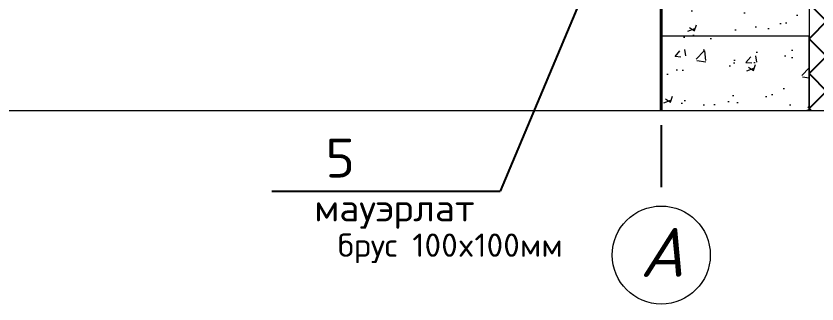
# Model space of a CAD drawing. Extents: x -12289450 to -10763036, y -7834513 to -6150123.
# Drawn here: x -10906897 to -10904839, y -7678309 to -7677568 of the extents above; entities that cross this region are included whole.
import ezdxf

# ---------------------------------------------------------------- set-up
doc = ezdxf.new("R2010")
doc.units = 0
doc.header["$LTSCALE"] = 25
doc.linetypes.add('CENTER', pattern=[50.8, 31.75, -6.35, 6.35, -6.35])
for name, color, linetype in [('004-ВСПЛИНИИ', 15, 'Continuous'), ('008-ШТРИХОВКА', 252, 'Continuous'), ('014-ОСИ', 251, 'CENTER'), ('Annotation - Text', 7, 'Continuous'), ('Примечания', 7, 'Continuous')]:
    doc.layers.add(name, color=color, linetype=linetype)
for name, color, linetype, lineweight in [('Стена', 7, 'Continuous', 5), ('СТЕНЫ', 5, 'Continuous', 40), ('штриховка', 252, 'Continuous', 9)]:
    doc.layers.add(name, color=color, linetype=linetype, lineweight=lineweight)
doc.styles.add('gismo', font='isocpeui.ttf')
doc.styles.add('ROMANT', font='romant.shx', dxfattribs={"height": 2})
doc.styles.get("Standard").update_dxf_attribs({"font": 'arial.ttf'})

msp = doc.modelspace()

# ---------------------------------------------------------------- hatches: boundary and pattern name
at = {"layer": '008-ШТРИХОВКА', "ltscale": 4}
h = msp.add_hatch(dxfattribs=at)
h.set_pattern_fill('ANSI37', color=256, scale=20, style=0)
h.set_pattern_definition([(45, (-10904859.19, -7680589.875), (-44.9013, 44.9013), []), (135, (-10904859.19, -7680589.875), (-44.9013, -44.9013), [])])
h.paths.add_polyline_path([(-10904859.1, -7677811.4), (-10904809.2, -7677811.4), (-10904809.2, -7676846), (-10904859.2, -7676817.1), (-10904859.2, -7677049.9)])
at = {"layer": 'штриховка'}
h = msp.add_hatch(dxfattribs=at)
h.set_pattern_fill('AR-CONC', color=256, style=0)
h.set_pattern_definition([(50, (14502.7, 2853.85), (182.184669, -15.9390855), [19.05, -209.55]), (355, (14502.7, 2853.85), (-35.2434214, 191.0568452), [15.24, -167.6405842]), (100.4514447, (14517.88, 2852.52), (146.941247, 175.117752), [16.1900088, -178.0902446]), (46.1842, (14502.7, 2904.65), (271.079041, -42.042328), [28.575, -314.325]), (96.6355576, (14525.28, 2901.15), (237.404134, 247.4261246), [24.285023, -267.135608]), (351.1841512, (14502.7, 2904.65), (237.404134, 247.4261246), [22.859967, -251.459732]), (21, (14528.1, 2891.95), (151.6143913, -102.2651982), [19.05, -209.55]), (326, (14528.1, 2891.95), (61.8020283, 184.187966), [15.24, -167.64]), (71.451445, (14540.73, 2883.43), (213.4164193, 81.922769), [16.1900088, -178.0899376]), (37.5, (14502.695, 2853.85), (3.08860325, 84.55503887), [0, -165.608, 0, -170.18, 0, -168.275]), (7.5, (14502.695, 2853.85), (66.8196625, 100.1805748), [0, -97.028, 0, -161.798, 0, -64.135]), (327.5, (14446.05, 2853.85), (135.59059517, -5.728744), [0, -63.5, 0, -198.12, 0, -262.89]), (317.5, (14420.65, 2853.85), (148.1291814, 25.426491), [0, -82.55, 0, -131.572, 0, -186.69])])
h.paths.add_polyline_path([(-10904859.2, -7676817.1), (-10904949.2, -7676765.1), (-10904949.2, -7676817.4), (-10904949.2, -7676844.9), (-10904949.2, -7677049.9), (-10904859.2, -7677049.9)])
h.paths.add_polyline_path([(-10904859.2, -7677049.9), (-10905039.2, -7677049.9), (-10905039.2, -7677244.9), (-10904859.2, -7677244.9)])
h.paths.add_polyline_path([(-10905039.2, -7677049.9), (-10905239.2, -7677049.9), (-10905239.2, -7677244.9), (-10905039.2, -7677244.9)])
h.paths.add_polyline_path([(-10904859.2, -7677519.9), (-10905239.2, -7677519.9), (-10905239.2, -7677619.9), (-10904859.2, -7677619.9)])
h.paths.add_polyline_path([(-10905239.2, -7677811.4), (-10904859.2, -7677811.4), (-10904859.2, -7677619.9), (-10905239.2, -7677619.9)])

# ---------------------------------------------------------------- linework, layer by layer
at = {"lineweight": 25, "ltscale": 20}
for p in [(-10905139.2, -7676794.9), (-10906239.8, -7678018.6)]:
    msp.add_line(p, (-10905653.1, -7678018.6), dxfattribs=at)
at = {"layer": '004-ВСПЛИНИИ', "color": 0, "lineweight": 0}
msp.add_lwpolyline([(-10916227.6, -7677811.4), (-10913331, -7677811.4), (-10913274.8, -7677892.8), (-10913213.3, -7677712.4), (-10913155.3, -7677811.4), (-10904742.6, -7677811.4)], dxfattribs=at)
at = {"layer": '014-ОСИ'}
msp.add_lwpolyline([(-10905239.2, -7676896.6), (-10905239.2, -7678056.7)], dxfattribs=at)
at = {"layer": 'Annotation - Text', "color": 0, "lineweight": 20}
msp.add_circle((-10905239.2, -7678182.7), 126, dxfattribs=at)
msp.add_circle((-10905239.2, -7678182.7), 126, dxfattribs=at)
at = {"layer": 'СТЕНЫ', "lineweight": 15, "ltscale": 3}
msp.add_lwpolyline([(-10904809.2, -7677519.9), (-10904809.2, -7676846), (-10904859.2, -7676817.1), (-10904859.1, -7677811.4)], dxfattribs=at)
at = {"layer": 'СТЕНЫ', "ltscale": 3}
msp.add_lwpolyline([(-10905239.2, -7677519.9), (-10905239.2, -7677811.4)], dxfattribs=at)
at = {"layer": 'СТЕНЫ', "lineweight": 9, "ltscale": 4}
msp.add_lwpolyline([(-10904859.2, -7677811.3), (-10904859.2, -7677619.9), (-10905239.2, -7677619.9), (-10905239.2, -7677811.3)], dxfattribs=at)

# ---------------------------------------------------------------- texts
at = {"layer": 'Annotation - Text', "color": 0, "lineweight": 25, "insert": (-10905237.2, -7678112.8), "char_height": 126, "attachment_point": 2, "style": 'gismo'}
msp.add_mtext('А', dxfattribs=at)
at = {"layer": 'Примечания', "color": 7, "attachment_point": 6}
for s, insert, char_height in [('\\A1;{\\Fsimplex|c204;мауэрлат}', (-10905718.6, -7678070.8), 70), ('\\A1;{\\Fsimplex|c204;брус \\Fsimplex|c0;100x100\\Fsimplex|c204;мм}', (-10905492.2, -7678165.5), 60)]:
    msp.add_mtext(s, dxfattribs=dict(at, insert=insert, char_height=char_height))
at = {"layer": 'Стена', "linetype": 'Continuous', "ltscale": 100, "style": 'ROMANT'}
msp.add_text('5', height=100, rotation=360, dxfattribs=at).set_placement((-10906102.2, -7677983.4))

doc.saveas('drawing.dxf')
